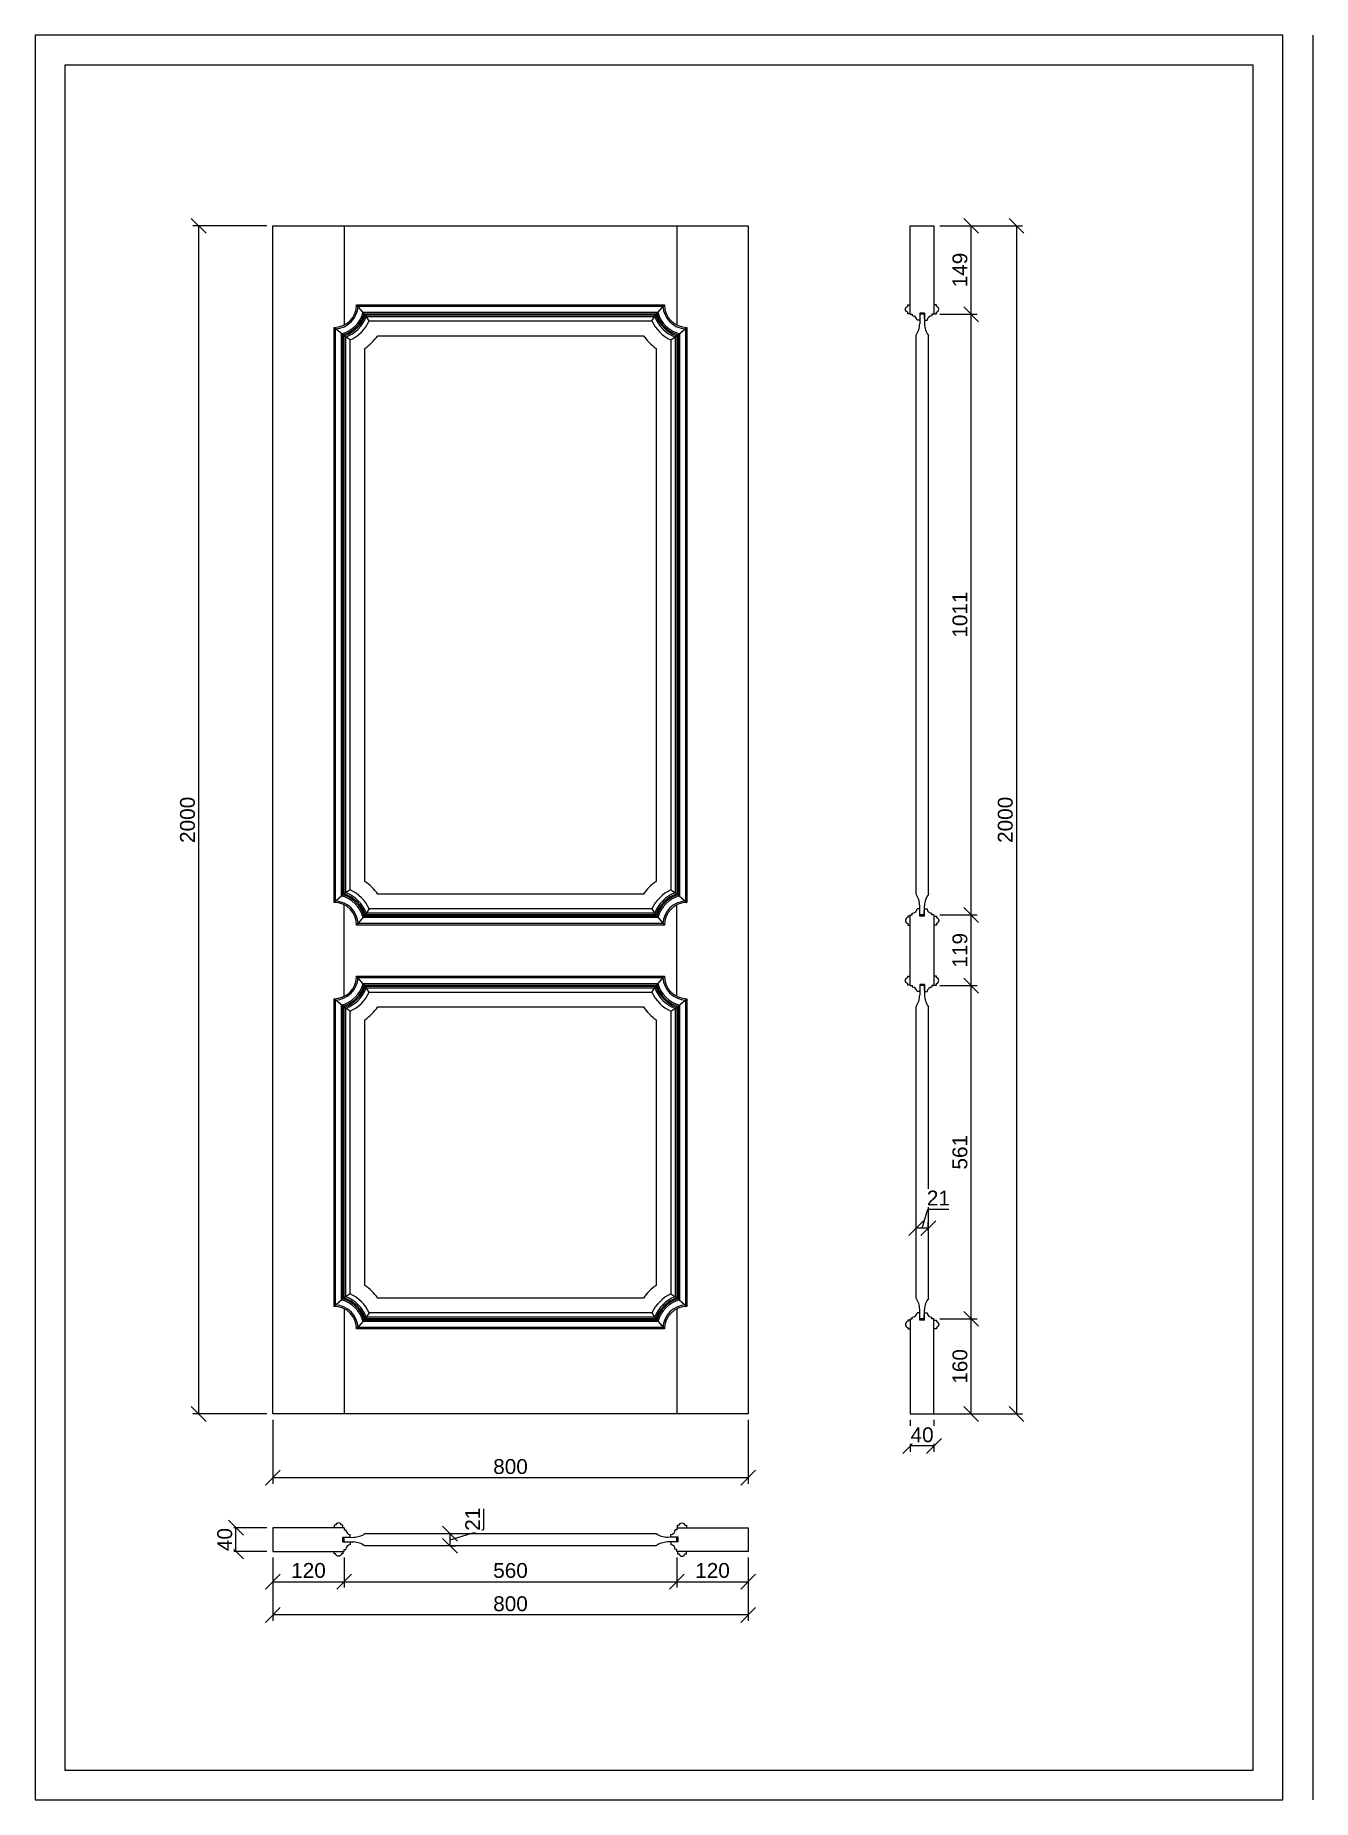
# Model space of a CAD drawing. Header units: millimetres. Extents: x 1834 to 3984, y 451 to 3421.
import ezdxf

# ---------------------------------------------------------------- set-up
doc = ezdxf.new("R2010")
doc.units = ezdxf.units.MM
for name, color, linetype, lineweight in [('图框', 7, 'Continuous', 13), ('填充', 8, 'Continuous', 5), ('标准家私', 4, 'Continuous', 20), ('标注', 2, 'Continuous', 9)]:
    doc.layers.add(name, color=color, linetype=linetype, lineweight=lineweight)
doc.styles.get("Standard").update_dxf_attribs({"font": 'arial.ttf'})

# ---------------------------------------------------------------- blocks, each defined once
blk = doc.blocks.new('_Oblique')
at = {"color": 0, "linetype": 'ByBlock', "lineweight": -2}
blk.add_line((-0.5, -0.5), (0.5, 0.5), dxfattribs=at)

msp = doc.modelspace()

# ---------------------------------------------------------------- linework, layer by layer
at = {"layer": '图框', "color": 0}
msp.add_line((3984.3, 3420.6), (3984.3, 450.6), dxfattribs=at)
msp.add_lwpolyline([(1834.3, 3420.6), (1834.3, 450.6), (3934.3, 450.6), (3934.3, 3420.6)], close=True, dxfattribs=at)
at = {"layer": '图框', "color": 0, "lineweight": 20}
msp.add_lwpolyline([(1884.3, 3370.6), (1884.3, 500.6), (3884.3, 500.6), (3884.3, 3370.6)], close=True, dxfattribs=at)
at = {"layer": '填充', "color": 0}
for p, q in [((2354.2, 3100), (2354.2, 2933)), ((2914.2, 3100), (2914.2, 2933)), ((2389.5, 2950), (2375.2, 2967)), ((2377.7, 2964.5), (2890.8, 2964.5)), ((2386.2, 2954.5), (2882.3, 2954.5)), ((2388.1, 2952), (2880.4, 2952)), ((2396.4, 2940), (2389.5, 2950)), ((2391.5, 2947.3), (2877, 2947.3)), ((2872.1, 2940), (2878.9, 2950)), ((2878.9, 2950), (2893.2, 2967)), ((2354.2, 2914.7), (2337.2, 2929)), ((2339.7, 1963.4), (2339.7, 2926.5)), ((2349.7, 1971.9), (2349.7, 2918)), ((2352.2, 1973.8), (2352.2, 2916.1)), ((2364.2, 2907.8), (2354.2, 2914.7)), ((2356.9, 1977.2), (2356.9, 2912.7)), ((2904.2, 2907.8), (2914.2, 2914.7)), ((2911.5, 2912.7), (2911.5, 1977.2)), ((2914.2, 2914.7), (2931.2, 2929)), ((2916.2, 2916.1), (2916.2, 1973.8)), ((2918.7, 2918), (2918.7, 1971.9)), ((2928.7, 2926.5), (2928.7, 1963.4)), ((2354.2, 1975.3), (2337.2, 1961)), ((2364.2, 1982.1), (2354.2, 1975.3)), ((2904.2, 1982.1), (2914.2, 1975.3)), ((2914.2, 1975.3), (2931.2, 1961)), ((2354.2, 1803), (2354.2, 1956.9)), ((2389.5, 1940), (2375.2, 1923)), ((2882.3, 1935.5), (2386.2, 1935.5)), ((2880.4, 1938), (2388.1, 1938)), ((2396.4, 1950), (2389.5, 1940)), ((2877, 1942.7), (2391.5, 1942.7)), ((2872.1, 1950), (2878.9, 1940)), ((2878.9, 1940), (2893.2, 1923)), ((2914.2, 1803), (2914.2, 1956.9)), ((2890.8, 1925.5), (2377.7, 1925.5)), ((2389.5, 1820), (2375.2, 1837)), ((2377.7, 1834.5), (2890.8, 1834.5)), ((2386.2, 1824.5), (2882.3, 1824.5)), ((2388.1, 1822), (2880.4, 1822)), ((2396.4, 1810), (2389.5, 1820)), ((2391.5, 1817.3), (2877, 1817.3)), ((2872.1, 1810), (2878.9, 1820)), ((2878.9, 1820), (2893.2, 1837)), ((2354.2, 1784.7), (2337.2, 1799)), ((2339.7, 1283.4), (2339.7, 1796.5)), ((2349.7, 1291.9), (2349.7, 1788)), ((2352.2, 1293.8), (2352.2, 1786.1)), ((2364.2, 1777.8), (2354.2, 1784.7)), ((2356.9, 1297.2), (2356.9, 1782.7)), ((2904.2, 1777.8), (2914.2, 1784.7)), ((2911.5, 1782.7), (2911.5, 1297.2)), ((2914.2, 1784.7), (2931.2, 1799)), ((2916.2, 1786.1), (2916.2, 1293.8)), ((2918.7, 1788), (2918.7, 1291.9)), ((2928.7, 1796.5), (2928.7, 1283.4)), ((2354.2, 1295.3), (2337.2, 1281)), ((2364.2, 1302.1), (2354.2, 1295.3)), ((2904.2, 1302.1), (2914.2, 1295.3)), ((2914.2, 1295.3), (2931.2, 1281)), ((2354.2, 1276.9), (2354.2, 1100)), ((2389.5, 1260), (2375.2, 1243)), ((2882.3, 1255.5), (2386.2, 1255.5)), ((2880.4, 1258), (2388.1, 1258)), ((2396.4, 1270), (2389.5, 1260)), ((2877, 1262.7), (2391.5, 1262.7)), ((2872.1, 1270), (2878.9, 1260)), ((2878.9, 1260), (2893.2, 1243)), ((2914.2, 1276.9), (2914.2, 1100)), ((2890.8, 1245.5), (2377.7, 1245.5))]:
    msp.add_line(p, q, dxfattribs=at)
for centre, radius, start, end in [((2337.2, 2967), 40.5, 273.539, 356.461), ((2337.2, 2967), 50.5, 284.3311, 345.6689), ((2337.2, 2967), 53, 286.4405, 343.5595), ((2337.2, 2967), 57.7, 289.9635, 340.0365), ((2931.2, 2967), 57.7, 199.9635, 250.0365), ((2931.2, 2967), 53, 196.4405, 253.5595), ((2931.2, 2967), 50.5, 194.3311, 255.6689), ((2931.2, 2967), 40.5, 183.539, 266.461), ((2337.2, 1923), 40.5, 3.539, 86.461), ((2337.2, 1923), 50.5, 14.3311, 75.6689), ((2337.2, 1923), 53, 16.4405, 73.5595), ((2337.2, 1923), 57.7, 19.9635, 70.0365), ((2931.2, 1923), 57.7, 109.9635, 160.0365), ((2931.2, 1923), 53, 106.4405, 163.5595), ((2931.2, 1923), 50.5, 104.3311, 165.6689), ((2931.2, 1923), 40.5, 93.539, 176.461), ((2337.2, 1837), 40.5, 273.539, 356.461), ((2337.2, 1837), 50.5, 284.3311, 345.6689), ((2337.2, 1837), 53, 286.4405, 343.5595), ((2337.2, 1837), 57.7, 289.9635, 340.0365), ((2931.2, 1837), 57.7, 199.9635, 250.0365), ((2931.2, 1837), 53, 196.4405, 253.5595), ((2931.2, 1837), 50.5, 194.3311, 255.6689), ((2931.2, 1837), 40.5, 183.539, 266.461), ((2337.2, 1243), 40.5, 3.539, 86.461), ((2337.2, 1243), 50.5, 14.3311, 75.6689), ((2337.2, 1243), 53, 16.4405, 73.5595), ((2337.2, 1243), 57.7, 19.9635, 70.0365), ((2931.2, 1243), 57.7, 109.9635, 160.0365), ((2931.2, 1243), 53, 106.4405, 163.5595), ((2931.2, 1243), 50.5, 104.3311, 165.6689), ((2931.2, 1243), 40.5, 93.539, 176.461)]:
    msp.add_arc(centre, radius, start, end, dxfattribs=at)
at = {"layer": '标准家私', "color": 0}
for p, q in [((2234.2, 1100), (2234.2, 3100)), ((2234.2, 3100), (3034.2, 3100)), ((3034.2, 3100), (3034.2, 1100)), ((3306.9, 2951), (3306.9, 3100)), ((3306.9, 3100), (3346.9, 3100)), ((3346.9, 3100), (3346.9, 2951)), ((2375.2, 2967), (2893.2, 2967)), ((2389.5, 2950), (2878.9, 2950)), ((3306.9, 2951), (3310.4, 2951)), ((3310.4, 2951), (3310.4, 2948.3)), ((3322.9, 2941), (3318.4, 2941)), ((3322.9, 2953), (3322.9, 2941)), ((3330.9, 2953), (3322.9, 2953)), ((3323.1, 2951), (3322.9, 2935)), ((3330.6, 2951), (3323.1, 2951)), ((3330.6, 2951), (3323.1, 2951)), ((3330.6, 2951), (3330.9, 2935)), ((3330.9, 2953), (3330.9, 2941)), ((3330.9, 2941), (3335.4, 2941)), ((3343.4, 2951), (3343.4, 2948.3)), ((3346.9, 2951), (3343.4, 2951)), ((2337.2, 1961), (2337.2, 2929)), ((2354.2, 1975.3), (2354.2, 2914.7)), ((2396.4, 2940), (2872.1, 2940)), ((2410.7, 2915), (2857.8, 2915)), ((2914.2, 2914.7), (2914.2, 1975.3)), ((2931.2, 2929), (2931.2, 1961)), ((3316.9, 1975), (3316.9, 2916)), ((3337.4, 2915.5), (3337.4, 1974.5)), ((2364.2, 1982.1), (2364.2, 2907.8)), ((2389.2, 1996.4), (2389.2, 2893.5)), ((2879.2, 2893.5), (2879.2, 1996.4)), ((2904.2, 2907.8), (2904.2, 1982.1)), ((2857.8, 1975), (2410.7, 1975)), ((2878.9, 1940), (2389.5, 1940)), ((2872.1, 1950), (2396.4, 1950)), ((3306.9, 1821), (3306.9, 1940)), ((3306.9, 1940), (3310.4, 1940)), ((3310.4, 1940), (3310.4, 1942.7)), ((3322.9, 1950), (3318.4, 1950)), ((3323.1, 1940), (3322.9, 1956)), ((3322.9, 1938), (3322.9, 1950)), ((3330.9, 1938), (3322.9, 1938)), ((3330.6, 1940), (3323.1, 1940)), ((3330.6, 1940), (3323.1, 1940)), ((3330.6, 1940), (3330.9, 1956)), ((3330.9, 1938), (3330.9, 1950)), ((3330.9, 1950), (3335.4, 1950)), ((3343.4, 1940), (3343.4, 1942.7)), ((3346.9, 1940), (3343.4, 1940)), ((3346.9, 1940), (3346.9, 1821)), ((2893.2, 1923), (2375.2, 1923)), ((2375.2, 1837), (2893.2, 1837)), ((2389.5, 1820), (2878.9, 1820)), ((3306.9, 1821), (3310.4, 1821)), ((3310.4, 1821), (3310.4, 1818.3)), ((3322.9, 1823), (3322.9, 1811)), ((3330.9, 1823), (3322.9, 1823)), ((3323.1, 1821), (3322.9, 1805)), ((3330.6, 1821), (3323.1, 1821)), ((3330.6, 1821), (3323.1, 1821)), ((3330.6, 1821), (3330.9, 1805)), ((3330.9, 1823), (3330.9, 1811)), ((3343.4, 1821), (3343.4, 1818.3)), ((3346.9, 1821), (3343.4, 1821)), ((2337.2, 1281), (2337.2, 1799)), ((2354.2, 1295.3), (2354.2, 1784.7)), ((2396.4, 1810), (2872.1, 1810)), ((2410.7, 1785), (2857.8, 1785)), ((2914.2, 1784.7), (2914.2, 1295.3)), ((2931.2, 1799), (2931.2, 1281)), ((3316.9, 1295), (3316.9, 1786)), ((3322.9, 1811), (3318.4, 1811)), ((3330.9, 1811), (3335.4, 1811)), ((3337.4, 1785.5), (3337.4, 1294.5)), ((2364.2, 1302.1), (2364.2, 1777.8)), ((2389.2, 1316.4), (2389.2, 1763.5)), ((2879.2, 1763.5), (2879.2, 1316.4)), ((2904.2, 1777.8), (2904.2, 1302.1)), ((2857.8, 1295), (2410.7, 1295)), ((2878.9, 1260), (2389.5, 1260)), ((2872.1, 1270), (2396.4, 1270)), ((3306.9, 1260), (3306.9, 1100)), ((3306.9, 1260), (3310.4, 1260)), ((3310.4, 1260), (3310.4, 1262.7)), ((3322.9, 1270), (3318.4, 1270)), ((3323.1, 1260), (3322.9, 1276)), ((3322.9, 1258), (3322.9, 1270)), ((3330.9, 1258), (3322.9, 1258)), ((3330.6, 1260), (3323.1, 1260)), ((3330.6, 1260), (3323.1, 1260)), ((3330.6, 1260), (3330.9, 1276)), ((3330.9, 1258), (3330.9, 1270)), ((3330.9, 1270), (3335.4, 1270)), ((3343.4, 1260), (3343.4, 1262.7)), ((3346.9, 1260), (3343.4, 1260)), ((3346.9, 1100), (3346.9, 1260)), ((2893.2, 1243), (2375.2, 1243)), ((3034.2, 1100), (2234.2, 1100)), ((3306.9, 1100), (3346.9, 1100)), ((2354.2, 908.5), (2234.2, 908.5)), ((2234.2, 908.5), (2234.2, 868.5)), ((2352.2, 884.5), (2352.2, 892.5)), ((2352.2, 892.5), (2364.2, 892.5)), ((2354.2, 908.5), (2354.2, 905)), ((2354.2, 905), (2356.9, 905)), ((2354.2, 892.2), (2370.2, 892.5)), ((2354.2, 884.7), (2354.2, 892.2)), ((2354.2, 884.7), (2354.2, 892.2)), ((2364.2, 892.5), (2364.2, 897)), ((2389.2, 898.5), (2879.2, 898.5)), ((2914.2, 892.2), (2898.2, 892.5)), ((2904.2, 892.5), (2904.2, 897)), ((2916.2, 892.5), (2904.2, 892.5)), ((2914.2, 905), (2911.5, 905)), ((2914.2, 908.5), (3034.2, 908.5)), ((2914.2, 908.5), (2914.2, 905)), ((2914.2, 884.7), (2914.2, 892.2)), ((2914.2, 884.7), (2914.2, 892.2)), ((2916.2, 884.5), (2916.2, 892.5)), ((3034.2, 908.5), (3034.2, 868.5)), ((2234.2, 868.5), (2354.2, 868.5)), ((2352.2, 884.5), (2364.2, 884.5)), ((2354.2, 884.7), (2370.2, 884.5)), ((2354.2, 872), (2356.9, 872)), ((2354.2, 868.5), (2354.2, 872)), ((2364.2, 884.5), (2364.2, 880)), ((2878.7, 878), (2388.7, 878)), ((2914.2, 884.7), (2898.2, 884.5)), ((2916.2, 884.5), (2904.2, 884.5)), ((2904.2, 884.5), (2904.2, 880)), ((2914.2, 872), (2911.5, 872)), ((2914.2, 868.5), (2914.2, 872)), ((3034.2, 868.5), (2914.2, 868.5))]:
    msp.add_line(p, q, dxfattribs=at)
for points in [[(3306.9, 2952), (3302.9, 2952), (3302.9, 2954.5, -0.8), (3302.9, 2964.5), (3302.9, 2967), (3306.9, 2967)], [(3346.9, 2952), (3350.9, 2952), (3350.9, 2954.5, 0.8), (3350.9, 2964.5), (3350.9, 2967), (3346.9, 2967)], [(3306.9, 1938), (3302.9, 1938), (3302.9, 1935.5, 0.8), (3302.9, 1925.5), (3302.9, 1923), (3306.9, 1923)], [(3346.9, 1938), (3350.9, 1938), (3350.9, 1935.5, -0.8), (3350.9, 1925.5), (3350.9, 1923), (3346.9, 1923)], [(3306.9, 1822), (3302.9, 1822), (3302.9, 1824.5, -0.8), (3302.9, 1834.5), (3302.9, 1837), (3306.9, 1837)], [(3346.9, 1822), (3350.9, 1822), (3350.9, 1824.5, 0.8), (3350.9, 1834.5), (3350.9, 1837), (3346.9, 1837)], [(3306.9, 1258), (3302.9, 1258), (3302.9, 1255.5, 0.8), (3302.9, 1245.5), (3302.9, 1243), (3306.9, 1243)], [(3346.9, 1258), (3350.9, 1258), (3350.9, 1255.5, -0.8), (3350.9, 1245.5), (3350.9, 1243), (3346.9, 1243)], [(2352.2, 908.5), (2352.2, 912.5), (2349.7, 912.5, 0.8), (2339.7, 912.5), (2337.2, 912.5), (2337.2, 908.5)], [(2915.2, 908.5), (2915.2, 912.5), (2917.7, 912.5, -0.8), (2927.7, 912.5), (2930.2, 912.5), (2930.2, 908.5)], [(2352.2, 868.5), (2352.2, 864.5), (2349.7, 864.5, -0.8), (2339.7, 864.5), (2337.2, 864.5), (2337.2, 868.5)], [(2915.2, 868.5), (2915.2, 864.5), (2917.7, 864.5, 0.8), (2927.7, 864.5), (2930.2, 864.5), (2930.2, 868.5)]]:
    msp.add_lwpolyline(points, format="xyb", dxfattribs=at)
for centre, radius, start, end in [((2337.2, 2967), 38, 270, 0), ((2337.2, 2967), 55, 288.0045, 341.9955), ((2931.2, 2967), 55, 198.0045, 251.9955), ((2931.2, 2967), 38, 180, 270), ((3310.4, 2940.3), 8, 5.0194, 90.2197), ((3343.4, 2940.3), 8, 89.7803, 174.9806), ((2337.2, 2967), 65, 294.5435, 335.4565), ((2337.2, 2967), 90, 305.2944, 324.7056), ((2931.2, 2967), 90, 215.2944, 234.7056), ((2931.2, 2967), 65, 204.5435, 245.4565), ((3287.6, 2935.7), 35.3, 326.1018, 358.8471), ((3287.6, 2935.7), 35.3, 326.1018, 358.8471), ((3368.4, 2936.6), 37.5, 182.5439, 214.326), ((3368.4, 2936.6), 37.5, 182.5439, 214.326), ((2337.2, 1923), 90, 35.2944, 54.7056), ((2931.2, 1923), 90, 125.2944, 144.7056), ((2337.2, 1923), 38, 0, 90), ((2337.2, 1923), 55, 18.0045, 71.9955), ((2337.2, 1923), 65, 24.5435, 65.4565), ((2931.2, 1923), 65, 114.5435, 155.4565), ((2931.2, 1923), 55, 108.0045, 161.9955), ((2931.2, 1923), 38, 90, 180), ((3287.6, 1955.2), 35.3, 1.1529, 33.8982), ((3365.1, 1954.3), 34.2, 143.9787, 177.3033), ((3310.4, 1950.7), 8, 269.7803, 354.9806), ((3343.4, 1950.7), 8, 185.0194, 270.2197), ((2337.2, 1837), 38, 270, 0), ((2337.2, 1837), 55, 288.0045, 341.9955), ((2931.2, 1837), 55, 198.0045, 251.9955), ((2931.2, 1837), 38, 180, 270), ((3310.4, 1810.3), 8, 5.0194, 90.2197), ((3343.4, 1810.3), 8, 89.7803, 174.9806), ((2337.2, 1837), 65, 294.5435, 335.4565), ((2337.2, 1837), 90, 305.2944, 324.7056), ((2931.2, 1837), 90, 215.2944, 234.7056), ((2931.2, 1837), 65, 204.5435, 245.4565), ((3287.6, 1805.7), 35.3, 326.1018, 358.8471), ((3287.6, 1805.7), 35.3, 326.1018, 358.8471), ((3368.4, 1806.6), 37.5, 182.5439, 214.326), ((3368.4, 1806.6), 37.5, 182.5439, 214.326), ((2337.2, 1243), 90, 35.2944, 54.7056), ((2931.2, 1243), 90, 125.2944, 144.7056), ((2337.2, 1243), 38, 0, 90), ((2337.2, 1243), 55, 18.0045, 71.9955), ((2337.2, 1243), 65, 24.5435, 65.4565), ((2931.2, 1243), 65, 114.5435, 155.4565), ((2931.2, 1243), 55, 108.0045, 161.9955), ((2931.2, 1243), 38, 90, 180), ((3287.6, 1275.2), 35.3, 1.1529, 33.8982), ((3365.1, 1274.3), 34.2, 143.9787, 177.3033), ((3310.4, 1270.7), 8, 269.7803, 354.9806), ((3343.4, 1270.7), 8, 185.0194, 270.2197), ((2364.9, 905), 8, 179.7803, 264.9806), ((2369.5, 927.8), 35.3, 271.1529, 303.8982), ((2898.9, 927.8), 35.3, 236.1018, 268.8471), ((2898.9, 927.8), 35.3, 236.1018, 268.8471), ((2903.5, 905), 8, 275.0194, 0.2197), ((2364.9, 872), 8, 95.0194, 180.2197), ((2368.6, 850.3), 34.2, 53.9787, 87.3033), ((2899.9, 847), 37.5, 92.5439, 124.326), ((2899.9, 847), 37.5, 92.5439, 124.326), ((2903.5, 872), 8, 359.7803, 84.9806)]:
    msp.add_arc(centre, radius, start, end, dxfattribs=at)
at = {"layer": '标注', "color": 0}
for p, q in [((2224.2, 3100), (2099.4, 3100)), ((2109.4, 1100), (2109.4, 3100)), ((3356.9, 3100), (3419.4, 3100)), ((3356.9, 3100), (3495.8, 3100)), ((3409.4, 2951), (3409.4, 3100)), ((3485.8, 3100), (3485.8, 1100)), ((3356.9, 2951), (3419.4, 2951)), ((3356.9, 2951), (3419.4, 2951)), ((3409.4, 1940), (3409.4, 2951)), ((3356.9, 1940), (3419.4, 1940)), ((3356.9, 1940), (3419.4, 1940)), ((3409.4, 1821), (3409.4, 1940)), ((3356.9, 1821), (3419.4, 1821)), ((3356.9, 1821), (3419.4, 1821)), ((3409.4, 1260), (3409.4, 1821)), ((3327.1, 1412.7), (3336.7, 1444.6)), ((3336.7, 1444.6), (3371.8, 1444.6)), ((3316.9, 1408.7), (3316.9, 1422.7)), ((3337.4, 1412.7), (3316.9, 1412.7)), ((3337.4, 1408.7), (3337.4, 1422.7)), ((3356.9, 1260), (3419.4, 1260)), ((3356.9, 1260), (3419.4, 1260)), ((3409.4, 1100), (3409.4, 1260)), ((2224.2, 1100), (2099.4, 1100)), ((3336.9, 1100), (3495.8, 1100)), ((3356.9, 1100), (3419.4, 1100)), ((2234.2, 1090), (2234.2, 982.6)), ((3034.2, 1090), (3034.2, 982.6)), ((3306.9, 1090), (3306.9, 1036.1)), ((3346.9, 1090), (3346.9, 1036.1)), ((3346.9, 1046.1), (3306.9, 1046.1)), ((3034.2, 992.6), (2234.2, 992.6)), ((2589.2, 905.3), (2589.2, 940.4)), ((2224.2, 908.5), (2162.1, 908.5)), ((2172.1, 868.5), (2172.1, 908.5)), ((2532.4, 888.2), (2589.2, 905.3)), ((2532.4, 878), (2532.4, 898.5)), ((2533.9, 898.5), (2542.4, 898.5)), ((2224.2, 868.5), (2162.1, 868.5)), ((2533.9, 878), (2542.4, 878)), ((2234.2, 858.5), (2234.2, 807.6)), ((2234.2, 858.5), (2234.2, 751.7)), ((2354.2, 858.5), (2354.2, 807.6)), ((2354.2, 858.5), (2354.2, 807.6)), ((2914.2, 858.5), (2914.2, 807.6)), ((2914.2, 858.5), (2914.2, 807.6)), ((3034.2, 858.5), (3034.2, 807.6)), ((3034.2, 858.5), (3034.2, 751.7)), ((2234.2, 817.6), (2354.2, 817.6)), ((2354.2, 817.6), (2914.2, 817.6)), ((2914.2, 817.6), (3034.2, 817.6)), ((3034.2, 761.7), (2234.2, 761.7))]:
    msp.add_line(p, q, dxfattribs=at)

# ---------------------------------------------------------------- block references
at = {"layer": '标注', "color": 0, "xscale": 25, "yscale": 25, "zscale": 25}
for p, rotation in [((2109.4, 3100), 90), ((3409.4, 3100), 90), ((3485.8, 3100), 90), ((3409.4, 2951), 90), ((3409.4, 2951), 270), ((3409.4, 1940), 90), ((3409.4, 1940), 270), ((3409.4, 1821), 90), ((3409.4, 1821), 270), ((3316.9, 1412.7), 180), ((3409.4, 1260), 90), ((3409.4, 1260), 270), ((2109.4, 1100), 270), ((3409.4, 1100), 270), ((3485.8, 1100), 270), ((3306.9, 1046.1), 180), ((2234.2, 992.6), 180), ((2172.1, 908.5), 90), ((2172.1, 868.5), 270), ((2234.2, 817.6), 180), ((2354.2, 817.6), 180), ((2914.2, 817.6), 180), ((2234.2, 761.7), 180)]:
    msp.add_blockref('_Oblique', p, dxfattribs=dict(at, rotation=rotation))
for p in [(3337.4, 1412.7), (3346.9, 1046.1), (3034.2, 992.6), (2354.2, 817.6), (2914.2, 817.6), (3034.2, 817.6), (3034.2, 761.7)]:
    msp.add_blockref('_Oblique', p, dxfattribs=at)

# ---------------------------------------------------------------- next in the draw order: texts
at = {"layer": '标注', "color": 0, "lineweight": 15, "char_height": 25, "attachment_point": 5, "rotation": 90, "bg_fill": 3, "box_fill_scale": 1.1, "bg_fill_color": 256, "bg_fill_true_color": 13158600, "bg_fill_transparency": 0}
for s, insert in [('149', (3390.7, 3025.5)), ('1011', (3390.7, 2445.5)), ('2000', (2090.6, 2100)), ('2000', (3467, 2100)), ('119', (3390.7, 1880.5)), ('561', (3390.7, 1540.5)), ('160', (3390.7, 1180)), ('21', (2570.5, 922.8)), ('40', (2153.3, 888.5))]:
    msp.add_mtext(s, dxfattribs=dict(at, insert=insert))
at = {"layer": '标注', "color": 0, "lineweight": 15, "char_height": 25, "attachment_point": 5, "bg_fill": 3, "box_fill_scale": 1.1, "bg_fill_color": 256, "bg_fill_true_color": 13158600, "bg_fill_transparency": 0}
for s, insert in [('21', (3354.3, 1463.4)), ('40', (3326.9, 1064.8)), ('800', (2634.2, 1011.3)), ('120', (2294.2, 836.4)), ('560', (2634.2, 836.4)), ('120', (2974.2, 836.4)), ('800', (2634.2, 780.4))]:
    msp.add_mtext(s, dxfattribs=dict(at, insert=insert))

# ---------------------------------------------------------------- next in the draw order: block references
at = {"layer": '标注', "color": 0, "xscale": 25, "yscale": 25, "zscale": 25}
for p, rotation in [((2532.4, 898.5), 90), ((2532.4, 878), 270)]:
    msp.add_blockref('_Oblique', p, dxfattribs=dict(at, rotation=rotation))

doc.saveas('drawing.dxf')
